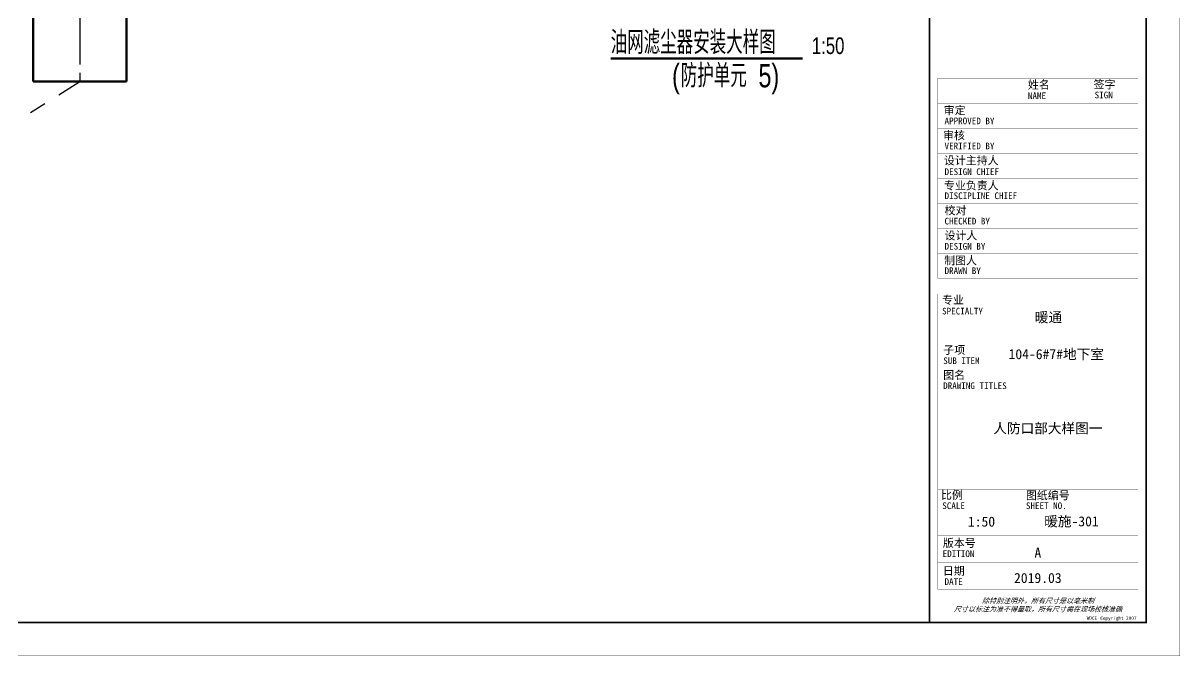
# Model space of a CAD drawing. Extents: x 49167 to 115333, y -222111 to -53947.
# Drawn here: x 89102 to 106442, y -109748 to -100259 of the extents above; entities that cross this region are included whole.
import ezdxf
from ezdxf.enums import TextEntityAlignment as Align

# ---------------------------------------------------------------- set-up
doc = ezdxf.new("R2010")
doc.units = 0
doc.header["$LTSCALE"] = 1000
doc.header["$MEASUREMENT"] = 0
doc.linetypes.add('CENTER', pattern=[2, 1.25, -0.25, 0.25, -0.25])
doc.linetypes.add('CENTER2', pattern=[1.125, 0.75, -0.125, 0.125, -0.125])
doc.layers.add('DIM_SYMB', color=3, linetype='Continuous')
doc.layers.add('DUCT-送风中心线', color=5, linetype='CENTER2')
doc.layers.add('DUCT-送风管', color=4, linetype='Continuous', lineweight=50)
doc.styles.add('HZF', font='ros.shx', dxfattribs={"width": 0.75, "bigfont": 'jd.shx'})
doc.styles.add('华文细黑', font='STXIHEI.TTF', dxfattribs={"height": 10})
doc.styles.add('图签信息$0$华文细黑', font='STXIHEI.TTF', dxfattribs={"height": 10})

# ---------------------------------------------------------------- blocks, each defined once
blk = doc.blocks.new('图框-A1')
for points, const_width in [([(0, 0), (841, 0), (841, 594), (0, 594)], 0.05), ([(766, 584), (25, 584), (25, 10), (766, 10)], 0.5)]:
    blk.add_lwpolyline(points, close=True, dxfattribs=dict(const_width=const_width))
blk = doc.blocks.new('图签信息$0$WDCE Copyright200X')
at = {"const_width": 0.016}
blk.add_lwpolyline([(-10.6, 1.26, 1), (-11.4, 1.26, 1)], format="xyb", close=True, dxfattribs=at)
at = {"style": '图签信息$0$华文细黑'}
for s, p in [('WDCE ', (-11.46, 0.5)), ('     Copyright ', (-3.51, 0.5))]:
    blk.add_text(s, height=1, dxfattribs=at).set_placement(p, align=Align.BOTTOM_RIGHT)
blk.add_text('c', height=0.6, dxfattribs=at).set_placement((-11.04, 1.35), align=Align.MIDDLE_CENTER)
blk.add_attdef('200X', text='', height=1, dxfattribs=at).set_placement((-0.45, 0.5), align=Align.BOTTOM_RIGHT)
blk = doc.blocks.new('图签信息')
at = {"const_width": 0.5}
blk.add_lwpolyline([(-65, 0), (0, 0), (0, 500.5), (-65, 500.5)], close=True, dxfattribs=at)
at = {"const_width": 0.05}
for points in [[(-62.5, 103.26), (-2.5, 103.26), (-2.5, 163.26), (-62.5, 163.26), (-62.5, 103.26)], [(-37.5, 163.26), (-37.5, 103.26)], [(-20, 163.26), (-20, 103.26)], [(-62.5, 155.76), (-2.5, 155.76)], [(-62.5, 148.26), (-2.5, 148.26)], [(-62.5, 140.76), (-2.5, 140.76)], [(-62.5, 133.26), (-2.5, 133.26)], [(-62.5, 125.76), (-2.5, 125.76)], [(-62.5, 118.26), (-2.5, 118.26)], [(-62.5, 110.76), (-2.5, 110.76)], [(-62.5, 98.5), (-2.5, 98.5), (-2.5, 10), (-62.5, 10), (-62.5, 98.5)], [(-62.5, 83.5), (-2.5, 83.5)], [(-62.5, 76), (-2.5, 76)], [(-62.5, 40), (-2.5, 40)], [(-37.5, 40), (-37.5, 26)], [(-62.5, 26), (-2.5, 26)], [(-62.5, 18), (-2.5, 18)]]:
    blk.add_lwpolyline(points, dxfattribs=at)
blk.add_blockref('图签信息$0$WDCE Copyright200X', (-2.5, 0)).add_auto_attribs({'200X': '2007'})
at = {"style": '图签信息$0$华文细黑'}
for s, height, p in [('姓名', 2.4, (-35.5, 162.47)), ('签字', 2.4, (-15.81, 162.57)), ('NAME', 2, (-35.5, 158.96)), ('SIGN', 2, (-15.5, 159.2)), ('审定', 2.4, (-60.73, 154.81)), ('APPROVED BY', 2, (-60.5, 151.44)), ('审核', 2.4, (-60.95, 147.29)), ('VERIFIED BY', 2, (-60.5, 143.91)), ('设计主持人', 2.4, (-60.68, 139.76)), ('DESIGN CHIEF', 2, (-60.5, 136.19)), ('专业负责人', 2.4, (-60.67, 132.26)), ('DISCIPLINE CHIEF', 2, (-60.5, 128.98)), ('校对', 2.4, (-60.5, 124.76)), ('CHECKED BY', 2, (-60.5, 121.37)), ('设计人', 2.4, (-60.5, 117.26)), ('DESIGN BY', 2, (-60.5, 113.83)), ('制图人', 2.4, (-60.61, 109.76)), ('DRAWN BY', 2, (-60.5, 106.5)), ('专业', 2.4, (-61.23, 97.93)), ('SPECIALTY', 2, (-61.23, 94.38)), ('子项', 2.4, (-60.88, 82.92)), ('SUB ITEM', 2, (-60.88, 79.5)), ('图名', 2.4, (-60.91, 75.41)), ('DRAWING TITLES', 2, (-60.91, 72)), ('比例', 2.4, (-61.56, 39.42)), ('图纸编号', 2.4, (-36.1, 39.32)), ('SCALE', 2, (-61.19, 36)), ('SHEET NO.', 2, (-36.1, 36)), ('版本号', 2.4, (-61, 25.03)), ('EDITION', 2, (-61.06, 21.61)), ('日期', 2.4, (-61, 16.68)), ('DATE', 2, (-60.5, 13.26))]:
    blk.add_text(s, height=height, dxfattribs=at).set_placement(p, align=Align.TOP_LEFT)
at = {"color": 4, "style": '图签信息$0$华文细黑'}
for s, p in [('A', (-32.53, 19.4)), ('2019.03', (-32.53, 11.84))]:
    blk.add_text(s, height=3, dxfattribs=at).set_placement(p, align=Align.CENTER)
at = {"style": '图签信息$0$华文细黑', "oblique": 20}
for s, p in [('除特别注明外，所有尺寸是以毫米制', (-32.5, 6.5)), ('尺寸以标注为准不得量取，所有尺寸需在现场校核准确', (-32.5, 4))]:
    blk.add_text(s, height=1.5, dxfattribs=at).set_placement(p, align=Align.MIDDLE_CENTER)
blk = doc.blocks.new('图签-A1')
at = {"color": 2}
blk.add_blockref('图签信息', (0, 0), dxfattribs=at)

msp = doc.modelspace()

# ---------------------------------------------------------------- linework, layer by layer
at = {"linetype": 'CENTER'}
msp.add_line((84555.1, -104523.6, 3000), (89952, -101135.9, 3000), dxfattribs=at)
at = {"layer": 'Defpoints'}
msp.add_lwpolyline([(65641.1, -80546.9), (102691.1, -80546.9), (102691.1, -109246.9), (65641.1, -109246.9)], close=True, dxfattribs=at)
at = {"layer": 'DIM_SYMB', "const_width": 35}
msp.add_lwpolyline([(97909.4, -100789.8), (100785.5, -100789.8)], dxfattribs=at)
at = {"layer": 'DUCT-送风中心线'}
msp.add_line((89952, -99005.1), (89952, -101135.9), dxfattribs=at)
at = {"layer": 'DUCT-送风管'}
for p, q in [((89252, -99005.1), (89252, -101135.9)), ((90652, -101135.9), (90652, -99005.1)), ((89252, -101135.9), (90652, -101135.9))]:
    msp.add_line(p, q, dxfattribs=at)

# ---------------------------------------------------------------- block references
at = {"xscale": 50, "yscale": 50, "zscale": 50}
for name, p in [('图框-A1', (64391.1, -109746.9)), ('图签-A1', (105939.6, -109246.9))]:
    msp.add_blockref(name, p, dxfattribs=at)

# ---------------------------------------------------------------- texts
at = {"color": 2, "style": '华文细黑'}
for s, p in [('暖通', (104267.8, -104745.4)), ('104-6#7#地下室', (103874.1, -105298.1)), ('人防口部大样图一', (103644.8, -106410)), ('1:50', (103264.5, -107809.1)), ('暖施-301', (104408.7, -107805.4))]:
    msp.add_text(s, height=150, dxfattribs=at).set_placement(p)
at = {"layer": 'DIM_SYMB', "color": 7, "style": 'HZF', "width": 0.75}
for s, height, p in [('油网滤尘器安装大样图', 347.29, (97909.4, -100722.5)), ('1:50', 250, (100925.5, -100722.5)), ('(', 350, (98829.4, -101221.4)), ('防护单元', 347.29, (98960.6, -101221.4)), ('5)', 350, (100124.6, -101221.4))]:
    msp.add_text(s, height=height, dxfattribs=at).set_placement(p)

doc.saveas('drawing.dxf')
